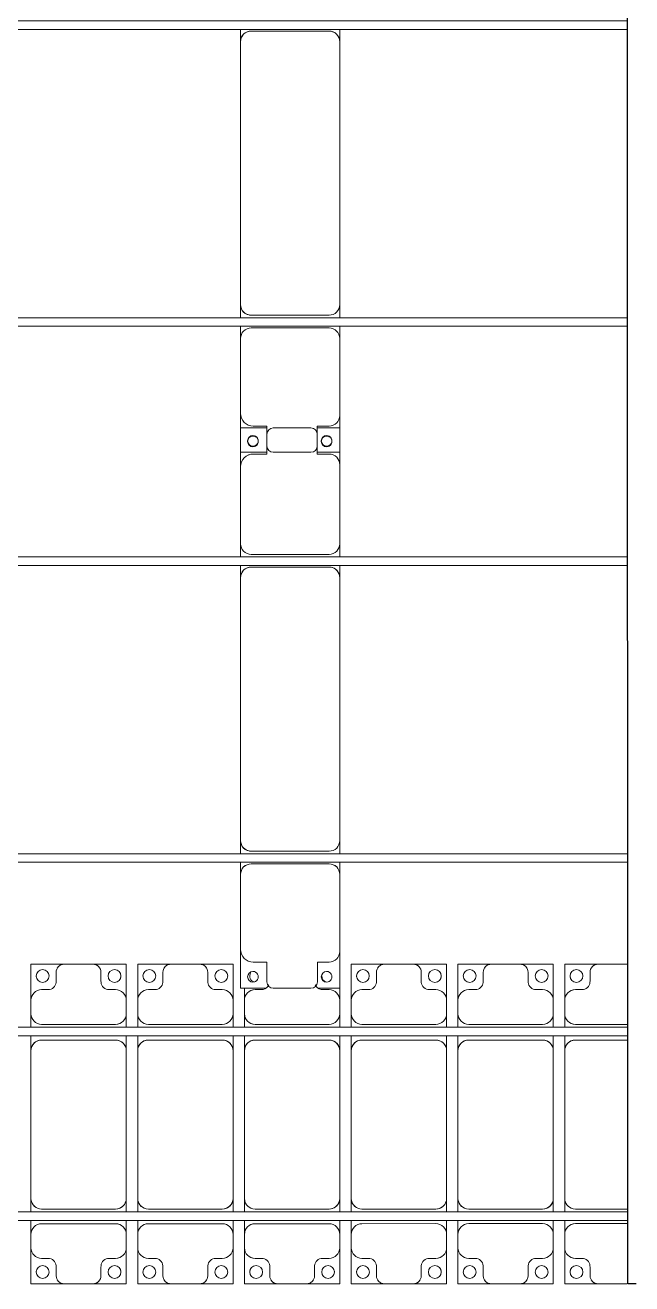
# Model space of a CAD drawing. Header units: millimetres. Extents: x -496478 to -186190, y -204059 to -87354.
# Drawn here: x -301981 to -299141, y -189714 to -183820 of the extents above; entities that cross this region are included whole.
import ezdxf

# ---------------------------------------------------------------- set-up
doc = ezdxf.new("R2010")
doc.units = ezdxf.units.MM
for name, color, linetype, lineweight in [('A-DETL-MBND', 5, 'Continuous', 9), ('A-GENM', 13, 'Continuous', 9), ('S-BEAM', 12, 'Continuous', 9)]:
    doc.layers.add(name, color=color, linetype=linetype, lineweight=lineweight)

# ---------------------------------------------------------------- blocks, each defined once
blk = doc.blocks.new('Dai phaodi lai - DẢI PHAO ĐI LẠI-19865-BỐ TRÍ KHUNG KẾT CẤU BÈ PIN 01')
at = {"layer": 'A-DETL-MBND', "color": 8}
for p, q in [((28776.8, 748.4), (28933.1, 748.4)), ((28776.8, 579.3), (28776.8, 748.4)), ((28895.1, 710.4), (28895.1, 670.7)), ((29066.9, 748.4), (28933.1, 748.4)), ((29066.9, 748.4), (29223.2, 748.4)), ((29104.9, 670.7), (29104.9, 710.4)), ((29223.2, 748.4), (29223.2, 579.3)), ((29276.8, 748.4), (29433.1, 748.4)), ((29276.8, 579.3), (29276.8, 748.4)), ((29395.1, 710.4), (29395.1, 670.7)), ((29566.9, 748.4), (29433.1, 748.4)), ((29566.9, 748.4), (29723.2, 748.4)), ((29604.9, 670.7), (29604.9, 710.4)), ((29723.2, 748.4), (29723.2, 579.3)), ((30276.8, 748.4), (30433.1, 748.4)), ((30276.8, 579.3), (30276.8, 748.4)), ((30395.1, 710.4), (30395.1, 670.7)), ((30566.9, 748.4), (30433.1, 748.4)), ((30566.9, 748.4), (30723.2, 748.4)), ((30604.9, 670.7), (30604.9, 710.4)), ((30723.2, 748.4), (30723.2, 579.3)), ((30776.8, 748.4), (30933.1, 748.4)), ((30776.8, 579.3), (30776.8, 748.4)), ((30895.1, 710.4), (30895.1, 670.7)), ((31066.9, 748.4), (30933.1, 748.4)), ((31066.9, 748.4), (31223.2, 748.4)), ((31104.9, 670.7), (31104.9, 710.4)), ((31223.2, 748.4), (31223.2, 579.3)), ((31276.8, 748.4), (31433.1, 748.4)), ((31276.8, 579.3), (31276.8, 748.4)), ((31395.1, 710.4), (31395.1, 670.7)), ((31566.9, 748.4), (31433.1, 748.4)), ((28864.3, 629.3), (28826.8, 629.3)), ((29173.2, 629.3), (29135.7, 629.3)), ((29364.3, 629.3), (29326.8, 629.3)), ((29673.2, 629.3), (29635.7, 629.3)), ((29776.8, 579.3), (29776.8, 637.1)), ((29864.3, 629.3), (29826.8, 629.3)), ((30173.2, 629.3), (30135.7, 629.3)), ((30223.2, 636.2), (30223.2, 579.3)), ((30364.3, 629.3), (30326.8, 629.3)), ((30673.2, 629.3), (30635.7, 629.3)), ((30864.3, 629.3), (30826.8, 629.3)), ((31173.2, 629.3), (31135.7, 629.3)), ((31364.3, 629.3), (31326.8, 629.3)), ((28776.8, 579.3), (28776.8, 516.7)), ((29223.2, 516.7), (29223.2, 579.3)), ((29276.8, 579.3), (29276.8, 516.7)), ((29723.2, 516.7), (29723.2, 579.3)), ((29776.8, 579.3), (29776.8, 516.7)), ((30223.2, 516.7), (30223.2, 579.3)), ((30276.8, 579.3), (30276.8, 516.7)), ((30723.2, 516.7), (30723.2, 579.3)), ((30776.8, 579.3), (30776.8, 516.7)), ((31223.2, 516.7), (31223.2, 579.3)), ((31276.8, 579.3), (31276.8, 516.7)), ((28776.8, 453.5), (28776.8, 516.7)), ((29223.2, 516.7), (29223.2, 453.5)), ((29276.8, 453.5), (29276.8, 516.7)), ((29723.2, 516.7), (29723.2, 453.5)), ((29776.8, 453.5), (29776.8, 516.7)), ((30223.2, 516.7), (30223.2, 453.5)), ((30276.8, 453.5), (30276.8, 516.7)), ((30723.2, 516.7), (30723.2, 453.5)), ((30776.8, 453.5), (30776.8, 516.7)), ((31223.2, 516.7), (31223.2, 453.5)), ((31276.8, 453.5), (31276.8, 516.7)), ((28776.8, 343.3), (28776.8, 413.5)), ((28826.8, 466.7), (29173.2, 466.7)), ((29223.2, 413.5), (29223.2, 343.3)), ((29276.8, 343.3), (29276.8, 413.5)), ((29326.8, 466.7), (29673.2, 466.7)), ((29723.2, 413.5), (29723.2, 343.3)), ((29776.8, 343.3), (29776.8, 413.5)), ((29826.8, 466.7), (30173.2, 466.7)), ((30223.2, 413.5), (30223.2, 343.3)), ((30276.8, 343.3), (30276.8, 413.5)), ((30326.8, 466.7), (30673.2, 466.7)), ((30723.2, 413.5), (30723.2, 343.3)), ((30776.8, 343.3), (30776.8, 413.5)), ((30826.8, 466.7), (31173.2, 466.7)), ((31223.2, 413.5), (31223.2, 343.3)), ((31276.8, 343.3), (31276.8, 413.5)), ((31326.8, 466.7), (31571.5, 466.7)), ((29173.2, 393.3), (28826.8, 393.3)), ((29673.2, 393.3), (29326.8, 393.3)), ((30173.2, 393.3), (29826.8, 393.3)), ((30673.2, 393.3), (30326.8, 393.3)), ((31173.2, 393.3), (30826.8, 393.3)), ((31571.5, 393.3), (31326.8, 393.3)), ((28776.8, 343.3), (28776.8, -348.3)), ((29223.2, -348.3), (29223.2, 343.3)), ((29276.8, 343.3), (29276.8, -348.3)), ((29723.2, -348.3), (29723.2, 343.3)), ((29776.8, 343.3), (29776.8, -348.3)), ((30223.2, -348.3), (30223.2, 343.3)), ((30276.8, 343.3), (30276.8, -348.3)), ((30723.2, -348.3), (30723.2, 343.3)), ((30776.8, 343.3), (30776.8, -348.3)), ((31223.2, -348.3), (31223.2, 343.3)), ((31276.8, 343.3), (31276.8, -348.3)), ((28776.8, -411.5), (28776.8, -348.3)), ((29223.2, -348.3), (29223.2, -411.5)), ((29276.8, -411.5), (29276.8, -348.3)), ((29723.2, -348.3), (29723.2, -411.5)), ((29776.8, -411.5), (29776.8, -348.3)), ((30223.2, -348.3), (30223.2, -411.5)), ((30276.8, -411.5), (30276.8, -348.3)), ((30723.2, -348.3), (30723.2, -411.5)), ((30776.8, -411.5), (30776.8, -348.3)), ((31223.2, -348.3), (31223.2, -411.5)), ((31276.8, -411.5), (31276.8, -348.3)), ((28826.8, -398.3), (29173.2, -398.3)), ((29326.8, -398.3), (29673.2, -398.3)), ((29826.8, -398.3), (30173.2, -398.3)), ((30326.8, -398.3), (30673.2, -398.3)), ((30826.8, -398.3), (31173.2, -398.3)), ((31326.8, -398.3), (31571.5, -398.3)), ((28776.8, -514.3), (28776.8, -451.5)), ((29173.2, -466.7), (28826.8, -466.7)), ((29223.2, -451.5), (29223.2, -514.3)), ((29276.8, -514.3), (29276.8, -451.5)), ((29673.2, -466.7), (29326.8, -466.7)), ((29723.2, -451.5), (29723.2, -514.3)), ((29776.8, -514.3), (29776.8, -451.5)), ((30173.2, -466.7), (29826.8, -466.7)), ((30223.2, -451.5), (30223.2, -514.3)), ((30276.8, -514.3), (30276.8, -451.5)), ((30673.2, -466.7), (30326.8, -466.7)), ((30723.2, -451.5), (30723.2, -514.3)), ((30776.8, -514.3), (30776.8, -451.5)), ((31173.2, -466.7), (30826.8, -466.7)), ((31223.2, -451.5), (31223.2, -514.3)), ((31276.8, -514.3), (31276.8, -451.5)), ((31571.5, -466.7), (31326.8, -466.7)), ((28776.8, -516.7), (28776.8, -579.3)), ((29223.2, -579.3), (29223.2, -516.7)), ((29276.8, -516.7), (29276.8, -579.3)), ((29723.2, -579.3), (29723.2, -516.7)), ((29776.8, -516.7), (29776.8, -579.3)), ((30223.2, -579.3), (30223.2, -516.7)), ((30276.8, -516.7), (30276.8, -579.3)), ((30723.2, -579.3), (30723.2, -516.7)), ((30776.8, -516.7), (30776.8, -579.3)), ((31223.2, -579.3), (31223.2, -516.7)), ((31276.8, -516.7), (31276.8, -579.3)), ((28776.8, -748.4), (28776.8, -579.3)), ((29223.2, -579.3), (29223.2, -748.4)), ((29276.8, -748.4), (29276.8, -579.3)), ((29723.2, -579.3), (29723.2, -748.4)), ((29776.8, -748.4), (29776.8, -579.3)), ((30223.2, -579.3), (30223.2, -748.4)), ((30276.8, -748.4), (30276.8, -579.3)), ((30723.2, -579.3), (30723.2, -748.4)), ((30776.8, -748.4), (30776.8, -579.3)), ((31223.2, -579.3), (31223.2, -748.4)), ((31276.8, -748.4), (31276.8, -579.3)), ((28826.8, -629.3), (28864.3, -629.3)), ((29135.7, -629.3), (29173.2, -629.3)), ((29326.8, -629.3), (29364.3, -629.3)), ((29635.7, -629.3), (29673.2, -629.3)), ((29826.8, -629.3), (29864.3, -629.3)), ((30135.7, -629.3), (30173.2, -629.3)), ((30326.8, -629.3), (30364.3, -629.3)), ((30635.7, -629.3), (30673.2, -629.3)), ((30826.8, -629.3), (30864.3, -629.3)), ((31135.7, -629.3), (31173.2, -629.3)), ((31326.8, -629.3), (31364.3, -629.3)), ((28895.1, -670.7), (28895.1, -710.4)), ((29104.9, -710.4), (29104.9, -670.7)), ((29395.1, -670.7), (29395.1, -710.4)), ((29604.9, -710.4), (29604.9, -670.7)), ((29895.1, -670.7), (29895.1, -710.4)), ((30104.9, -710.4), (30104.9, -670.7)), ((30395.1, -670.7), (30395.1, -710.4)), ((30604.9, -710.4), (30604.9, -670.7)), ((30895.1, -670.7), (30895.1, -710.4)), ((31104.9, -710.4), (31104.9, -670.7)), ((31395.1, -670.7), (31395.1, -710.4)), ((28933.1, -748.4), (28776.8, -748.4)), ((28933.1, -748.4), (29066.9, -748.4)), ((29223.2, -748.4), (29066.9, -748.4)), ((29433.1, -748.4), (29276.8, -748.4)), ((29433.1, -748.4), (29566.9, -748.4)), ((29723.2, -748.4), (29566.9, -748.4)), ((29933.1, -748.4), (29776.8, -748.4)), ((29933.1, -748.4), (30066.9, -748.4)), ((30223.2, -748.4), (30066.9, -748.4)), ((30433.1, -748.4), (30276.8, -748.4)), ((30433.1, -748.4), (30566.9, -748.4)), ((30723.2, -748.4), (30566.9, -748.4)), ((30933.1, -748.4), (30776.8, -748.4)), ((30933.1, -748.4), (31066.9, -748.4)), ((31223.2, -748.4), (31066.9, -748.4)), ((31433.1, -748.4), (31276.8, -748.4)), ((31433.1, -748.4), (31566.9, -748.4))]:
    blk.add_line(p, q, dxfattribs=at)
for centre, radius, start, end in [((28831.6, 693.3), 30, 90, 270), ((28831.6, 693.3), 30, 270, 90), ((28933.1, 710.4), 38, 90, 180), ((28933.1, 710.4), 38, 90, 150), ((29066.9, 710.4), 38, 360, 90), ((29066.9, 710.4), 38, 30, 90), ((29168.4, 693.3), 30, 90, 270), ((29168.4, 693.3), 30, 270, 90), ((29331.6, 693.3), 30, 90, 270), ((29331.6, 693.3), 30, 270, 90), ((29433.1, 710.4), 38, 90, 180), ((29433.1, 710.4), 38, 90, 150), ((29566.9, 710.4), 38, 360, 90), ((29566.9, 710.4), 38, 30, 90), ((29668.4, 693.3), 30, 90, 270), ((29668.4, 693.3), 30, 270, 90), ((29831.6, 693.3), 30, 150, 255), ((30331.6, 693.3), 30, 90, 270), ((30331.6, 693.3), 30, 270, 90), ((30433.1, 710.4), 38, 90, 180), ((30433.1, 710.4), 38, 90, 150), ((30566.9, 710.4), 38, 360, 90), ((30566.9, 710.4), 38, 30, 90), ((30668.4, 693.3), 30, 90, 270), ((30668.4, 693.3), 30, 270, 90), ((30831.6, 693.3), 30, 90, 270), ((30831.6, 693.3), 30, 270, 90), ((30933.1, 710.4), 38, 90, 180), ((30933.1, 710.4), 38, 90, 150), ((31066.9, 710.4), 38, 0, 90), ((31066.9, 710.4), 38, 30, 90), ((31168.4, 693.3), 30, 90, 270), ((31168.4, 693.3), 30, 270, 90), ((31331.6, 693.3), 30, 90, 270), ((31331.6, 693.3), 30, 270, 90), ((31433.1, 710.4), 38, 90, 180), ((31433.1, 710.4), 38, 90, 150), ((28831.6, 693.3), 30, 180, 195), ((28855.2, 668.2), 40, 283.18854, 3.50807), ((29144.8, 668.2), 40, 176.49193, 256.81146), ((29168.4, 693.3), 30, 345, 0), ((29331.6, 693.3), 30, 180, 195), ((29355.2, 668.2), 40, 283.18854, 3.50807), ((29644.8, 668.2), 40, 176.49193, 256.81146), ((29668.4, 693.3), 30, 345, 0), ((29831.6, 693.3), 30, 180, 195), ((29855.2, 668.2), 40, 283.18854, 335.26297), ((30144.8, 668.2), 40, 204.73703, 256.81146), ((30168.4, 693.3), 30, 180, 255), ((30331.6, 693.3), 30, 180, 195), ((30355.2, 668.2), 40, 283.18854, 3.50807), ((30644.8, 668.2), 40, 176.49193, 256.81146), ((30668.4, 693.3), 30, 345, 0), ((30831.6, 693.3), 30, 180, 195), ((30855.2, 668.2), 40, 283.18854, 3.50807), ((31144.8, 668.2), 40, 176.49193, 256.81146), ((31168.4, 693.3), 30, 345, 0), ((31331.6, 693.3), 30, 180, 195), ((31355.2, 668.2), 40, 283.18854, 3.50807), ((28826.8, 579.3), 50, 90, 180), ((28826.8, 579.3), 50, 90, 135), ((29173.2, 579.3), 50, 360, 90), ((29173.2, 579.3), 50, 45, 90), ((29326.8, 579.3), 50, 90, 180), ((29326.8, 579.3), 50, 90, 135), ((29673.2, 579.3), 50, 360, 90), ((29673.2, 579.3), 50, 45, 90), ((29826.8, 579.3), 50, 90, 180), ((29826.8, 579.3), 50, 90, 135), ((30173.2, 579.3), 50, 360, 90), ((30173.2, 579.3), 50, 45, 90), ((30326.8, 579.3), 50, 90, 180), ((30326.8, 579.3), 50, 90, 135), ((30673.2, 579.3), 50, 360, 90), ((30673.2, 579.3), 50, 45, 90), ((30826.8, 579.3), 50, 90, 180), ((30826.8, 579.3), 50, 90, 135), ((31173.2, 579.3), 50, 0, 90), ((31173.2, 579.3), 50, 45, 90), ((31326.8, 579.3), 50, 90, 180), ((31326.8, 579.3), 50, 90, 135), ((28826.8, 516.7), 50, 180, 270), ((28826.8, 516.7), 50, 225, 270), ((29173.2, 516.7), 50, 270, 360), ((29173.2, 516.7), 50, 270, 315), ((29326.8, 516.7), 50, 180, 270), ((29326.8, 516.7), 50, 225, 270), ((29673.2, 516.7), 50, 270, 0), ((29673.2, 516.7), 50, 270, 315), ((29826.8, 516.7), 50, 180, 270), ((29826.8, 516.7), 50, 225, 270), ((30173.2, 516.7), 50, 270, 360), ((30173.2, 516.7), 50, 270, 315), ((30326.8, 516.7), 50, 180, 270), ((30326.8, 516.7), 50, 225, 270), ((30673.2, 516.7), 50, 270, 0), ((30673.2, 516.7), 50, 270, 315), ((30826.8, 516.7), 50, 180, 270), ((30826.8, 516.7), 50, 225, 270), ((31173.2, 516.7), 50, 270, 360), ((31173.2, 516.7), 50, 270, 315), ((31326.8, 516.7), 50, 180, 270), ((31326.8, 516.7), 50, 225, 270), ((28826.8, 343.3), 50, 90, 180), ((28826.8, 343.3), 50, 105, 180), ((29173.2, 343.3), 50, 360, 90), ((29173.2, 343.3), 50, 30, 75), ((29326.8, 343.3), 50, 90, 180), ((29326.8, 343.3), 50, 105, 180), ((29673.2, 343.3), 50, 360, 90), ((29673.2, 343.3), 50, 30, 75), ((29826.8, 343.3), 50, 90, 180), ((29826.8, 343.3), 50, 105, 180), ((30173.2, 343.3), 50, 360, 90), ((30173.2, 343.3), 50, 30, 75), ((30326.8, 343.3), 50, 90, 180), ((30326.8, 343.3), 50, 105, 180), ((30673.2, 343.3), 50, 360, 90), ((30673.2, 343.3), 50, 30, 75), ((30826.8, 343.3), 50, 90, 180), ((30826.8, 343.3), 50, 105, 180), ((31173.2, 343.3), 50, 360, 90), ((31173.2, 343.3), 50, 30, 75), ((31326.8, 343.3), 50, 90, 180), ((31326.8, 343.3), 50, 105, 180), ((28826.8, -348.3), 50, 180, 270), ((29173.2, -348.3), 50, 270, 360), ((29326.8, -348.3), 50, 180, 270), ((29673.2, -348.3), 50, 270, 360), ((29826.8, -348.3), 50, 180, 270), ((30173.2, -348.3), 50, 270, 360), ((30326.8, -348.3), 50, 180, 270), ((30673.2, -348.3), 50, 270, 360), ((30826.8, -348.3), 50, 180, 270), ((31173.2, -348.3), 50, 270, 0), ((31326.8, -348.3), 50, 180, 270), ((28826.8, -348.3), 50, 195, 240), ((29173.2, -348.3), 50, 270, 345), ((29326.8, -348.3), 50, 195, 240), ((29673.2, -348.3), 50, 270, 345), ((29826.8, -348.3), 50, 195, 240), ((30173.2, -348.3), 50, 270, 345), ((30326.8, -348.3), 50, 195, 240), ((30673.2, -348.3), 50, 270, 345), ((30826.8, -348.3), 50, 195, 240), ((31173.2, -348.3), 50, 270, 345), ((31326.8, -348.3), 50, 195, 240), ((28826.8, -516.7), 50, 90, 180), ((28826.8, -516.7), 50, 90, 135), ((29173.2, -516.7), 50, 0, 90), ((29173.2, -516.7), 50, 45, 90), ((29326.8, -516.7), 50, 90, 180), ((29326.8, -516.7), 50, 90, 135), ((29673.2, -516.7), 50, 360, 90), ((29673.2, -516.7), 50, 45, 90), ((29826.8, -516.7), 50, 90, 180), ((29826.8, -516.7), 50, 90, 135), ((30173.2, -516.7), 50, 0, 90), ((30173.2, -516.7), 50, 45, 90), ((30326.8, -516.7), 50, 90, 180), ((30326.8, -516.7), 50, 90, 135), ((30673.2, -516.7), 50, 360, 90), ((30673.2, -516.7), 50, 45, 90), ((30826.8, -516.7), 50, 90, 180), ((30826.8, -516.7), 50, 90, 135), ((31173.2, -516.7), 50, 360, 90), ((31173.2, -516.7), 50, 45, 90), ((31326.8, -516.7), 50, 90, 180), ((31326.8, -516.7), 50, 90, 135), ((28826.8, -579.3), 50, 180, 270), ((29173.2, -579.3), 50, 270, 360), ((29326.8, -579.3), 50, 180, 270), ((29673.2, -579.3), 50, 270, 360), ((29826.8, -579.3), 50, 180, 270), ((30173.2, -579.3), 50, 270, 360), ((30326.8, -579.3), 50, 180, 270), ((30673.2, -579.3), 50, 270, 360), ((30826.8, -579.3), 50, 180, 270), ((31173.2, -579.3), 50, 270, 360), ((31326.8, -579.3), 50, 180, 270), ((28826.8, -579.3), 50, 225, 270), ((28855.2, -668.2), 40, 356.49193, 76.81146), ((29144.8, -668.2), 40, 103.18854, 183.50807), ((29173.2, -579.3), 50, 270, 315), ((29326.8, -579.3), 50, 225, 270), ((29355.2, -668.2), 40, 356.49193, 76.81146), ((29644.8, -668.2), 40, 103.18854, 183.50807), ((29673.2, -579.3), 50, 270, 315), ((29826.8, -579.3), 50, 225, 270), ((29855.2, -668.2), 40, 356.49193, 76.81146), ((30144.8, -668.2), 40, 103.18854, 183.50807), ((30173.2, -579.3), 50, 270, 315), ((30326.8, -579.3), 50, 225, 270), ((30355.2, -668.2), 40, 356.49193, 76.81146), ((30644.8, -668.2), 40, 103.18854, 183.50807), ((30673.2, -579.3), 50, 270, 315), ((30826.8, -579.3), 50, 225, 270), ((30855.2, -668.2), 40, 356.49193, 76.81146), ((31144.8, -668.2), 40, 103.18854, 183.50807), ((31173.2, -579.3), 50, 270, 315), ((31326.8, -579.3), 50, 225, 270), ((31355.2, -668.2), 40, 356.49193, 76.81146), ((28831.6, -693.3), 30, 90, 270), ((28831.6, -693.3), 30, 165, 180), ((28831.6, -693.3), 30, 270, 90), ((29168.4, -693.3), 30, 90, 270), ((29168.4, -693.3), 30, 270, 90), ((29168.4, -693.3), 30, 360, 15), ((29331.6, -693.3), 30, 90, 270), ((29331.6, -693.3), 30, 165, 180), ((29331.6, -693.3), 30, 270, 90), ((29668.4, -693.3), 30, 90, 270), ((29668.4, -693.3), 30, 270, 90), ((29668.4, -693.3), 30, 360, 15), ((29831.6, -693.3), 30, 90, 270), ((29831.6, -693.3), 30, 165, 180), ((29831.6, -693.3), 30, 270, 90), ((30168.4, -693.3), 30, 90, 270), ((30168.4, -693.3), 30, 270, 90), ((30168.4, -693.3), 30, 360, 15), ((30331.6, -693.3), 30, 90, 270), ((30331.6, -693.3), 30, 165, 180), ((30331.6, -693.3), 30, 270, 90), ((30668.4, -693.3), 30, 90, 270), ((30668.4, -693.3), 30, 270, 90), ((30668.4, -693.3), 30, 360, 15), ((30831.6, -693.3), 30, 90, 270), ((30831.6, -693.3), 30, 165, 180), ((30831.6, -693.3), 30, 270, 90), ((31168.4, -693.3), 30, 90, 270), ((31168.4, -693.3), 30, 270, 90), ((31168.4, -693.3), 30, 360, 15), ((31331.6, -693.3), 30, 90, 270), ((31331.6, -693.3), 30, 165, 180), ((31331.6, -693.3), 30, 270, 90), ((28933.1, -710.4), 38, 180, 270), ((28933.1, -710.4), 38, 210, 270), ((29066.9, -710.4), 38, 270, 0), ((29066.9, -710.4), 38, 270, 330), ((29433.1, -710.4), 38, 180, 270), ((29433.1, -710.4), 38, 210, 270), ((29566.9, -710.4), 38, 270, 360), ((29566.9, -710.4), 38, 270, 330), ((29933.1, -710.4), 38, 180, 270), ((29933.1, -710.4), 38, 210, 270), ((30066.9, -710.4), 38, 270, 360), ((30066.9, -710.4), 38, 270, 330), ((30433.1, -710.4), 38, 180, 270), ((30433.1, -710.4), 38, 210, 270), ((30566.9, -710.4), 38, 270, 360), ((30566.9, -710.4), 38, 270, 330), ((30933.1, -710.4), 38, 180, 270), ((30933.1, -710.4), 38, 210, 270), ((31066.9, -710.4), 38, 270, 360), ((31066.9, -710.4), 38, 270, 330), ((31433.1, -710.4), 38, 180, 270), ((31433.1, -710.4), 38, 210, 270)]:
    blk.add_arc(centre, radius, start, end, dxfattribs=at)
blk = doc.blocks.new('Dầm C52 - Dầm C52-24761-BỐ TRÍ KHUNG KẾT CẤU BÈ PIN 01')
at = {"layer": 'S-BEAM', "color": 1}
for p, q in [((-11560, 20), (-5600, 20)), ((-5600, -20), (-11560, -20))]:
    blk.add_line(p, q, dxfattribs=at)
blk = doc.blocks.new('Dầm C52 - Dầm C52-20216-BỐ TRÍ KHUNG KẾT CẤU BÈ PIN 01')
at = {"layer": 'S-BEAM', "color": 1}
for p, q in [((-11383.1, 20), (-5423.1, 20)), ((-5423.1, -20), (-11383.1, -20))]:
    blk.add_line(p, q, dxfattribs=at)
blk = doc.blocks.new('Dai phao do pin - DẢI PHAO ĐỠ PIN-V90-BỐ TRÍ KHUNG KẾT CẤU BÈ PIN 01')
at = {"layer": 'A-DETL-MBND', "color": 8}
for p, q in [((-1312.2, 241.6), (-1129.7, 241.6)), ((-1312.2, 121.7), (-1312.2, 241.6)), ((-1312.2, 241.6), (-1312.2, 222)), ((-779.7, 241.6), (-1129.7, 241.6)), ((-779.7, 241.6), (-722, 241.6)), ((-682, 241.6), (-620.3, 241.6)), ((610.3, 241.6), (-620.3, 241.6)), ((610.3, 241.6), (668, 241.6)), ((708, 241.6), (769.7, 241.6)), ((1129.7, 241.6), (769.7, 241.6)), ((1129.7, 241.6), (1312.2, 241.6)), ((1197.8, 241.6), (1376.4, 241.6)), ((1197.8, 118.2), (1197.8, 241.6)), ((1312.2, 241.6), (1312.2, 118.2)), ((1730.3, 241.6), (1380.3, 241.6)), ((1730.3, 241.6), (1788, 241.6)), ((1828, 241.6), (1889.7, 241.6)), ((3120.3, 241.6), (1889.7, 241.6)), ((3120.3, 241.6), (3178, 241.6)), ((-1189.7, 181.6), (-1189.7, 118.2)), ((-729.7, -173.4), (-729.7, 191.6)), ((-670.3, 191.6), (-670.3, -173.4)), ((660.3, -173.4), (660.3, 191.6)), ((719.7, 191.6), (719.7, -173.4)), ((1189.7, 118.2), (1189.7, 181.6)), ((1320.3, 181.6), (1320.3, 118.2)), ((1780.3, -173.4), (1780.3, 191.6)), ((1839.7, 191.6), (1839.7, -173.4)), ((3170.3, -173.4), (3170.3, 191.6)), ((-1189.7, 118.2), (-1282.2, 118.2)), ((1282.2, 118.2), (1189.7, 118.2)), ((1320.3, 118.2), (1227.8, 118.2)), ((-1312.2, 88.2), (-1312.2, -88.2)), ((1197.8, 88.2), (1197.8, -88.2)), ((1312.2, -88.2), (1312.2, 88.2)), ((-1312.2, -223.4), (-1312.2, -121.7)), ((-1282.2, -118.2), (-1189.7, -118.2)), ((-1189.7, -118.2), (-1189.7, -173.4)), ((1189.7, -173.4), (1189.7, -118.2)), ((1189.7, -118.2), (1282.2, -118.2)), ((1197.8, -223.4), (1197.8, -118.2)), ((1227.8, -118.2), (1320.3, -118.2)), ((1312.2, -118.2), (1312.2, -223.4)), ((1320.3, -118.2), (1320.3, -173.4)), ((-1139.7, -223.4), (-1312.2, -223.4)), ((-1139.7, -223.4), (-779.7, -223.4)), ((-722, -223.4), (-779.7, -223.4)), ((-620.3, -223.4), (-682, -223.4)), ((-620.3, -223.4), (610.3, -223.4)), ((668, -223.4), (610.3, -223.4)), ((769.7, -223.4), (708, -223.4)), ((769.7, -223.4), (1139.7, -223.4)), ((1312.2, -223.4), (1139.7, -223.4)), ((1370.3, -223.4), (1197.8, -223.4)), ((1370.3, -223.4), (1730.3, -223.4)), ((1788, -223.4), (1730.3, -223.4)), ((1889.7, -223.4), (1828, -223.4)), ((1889.7, -223.4), (3120.3, -223.4)), ((3178, -223.4), (3120.3, -223.4))]:
    blk.add_line(p, q, dxfattribs=at)
for centre, radius, start, end in [((-1129.7, 181.6), 60, 90, 180), ((-779.7, 191.6), 50, 360, 90), ((-620.3, 191.6), 50, 90, 180), ((-620.3, 191.6), 50, 105, 180), ((610.3, 191.6), 50, 360, 90), ((610.3, 191.6), 50, 15, 90), ((769.7, 191.6), 50, 90, 180), ((1129.7, 181.6), 60, 360, 90), ((1380.3, 181.6), 60, 90, 180), ((1730.3, 191.6), 50, 360, 90), ((1889.7, 191.6), 50, 90, 180), ((1889.7, 191.6), 50, 105, 180), ((3120.3, 191.6), 50, 360, 90), ((3120.3, 191.6), 50, 15, 90), ((-1258.6, 183.2), 25, 0, 180), ((-1258.6, 183.2), 25, 180, 0), ((-1129.7, 181.6), 60, 135, 180), ((-779.7, 191.6), 50, 360, 45), ((769.7, 191.6), 50, 135, 180), ((1129.7, 181.6), 60, 360, 45), ((1248.6, 183.2), 25, 0, 180), ((1248.6, 183.2), 25, 180, 0), ((1251.4, 183.2), 25, 0, 180), ((1251.4, 183.2), 25, 180, 0), ((1251.4, 183.2), 25, 180, 195), ((1380.3, 181.6), 60, 135, 180), ((1730.3, 191.6), 50, 360, 45), ((-1282.2, 88.2), 30, 90, 180), ((1227.8, 88.2), 30, 90, 180), ((1282.2, 88.2), 30, 360, 90), ((-1282.2, 88.2), 30, 105, 120), ((-1282.2, -88.2), 30, 180, 270), ((-1282.2, -88.2), 30, 240, 255), ((1227.8, -88.2), 30, 180, 270), ((1282.2, -88.2), 30, 270, 360), ((-1258.6, -161.8), 25, 0, 180), ((-1258.6, -161.8), 25, 180, 0), ((-1139.7, -173.4), 50, 180, 270), ((-1139.7, -173.4), 50, 180, 225), ((-779.7, -173.4), 50, 270, 360), ((-779.7, -173.4), 50, 315, 360), ((-620.3, -173.4), 50, 180, 270), ((-620.3, -173.4), 50, 180, 270), ((610.3, -173.4), 50, 270, 360), ((610.3, -173.4), 50, 285, 360), ((769.7, -173.4), 50, 180, 270), ((769.7, -173.4), 50, 180, 225), ((1139.7, -173.4), 50, 270, 360), ((1139.7, -173.4), 50, 315, 360), ((1248.6, -161.8), 25, 0, 180), ((1248.6, -161.8), 25, 180, 0), ((1251.4, -161.8), 25, 0, 180), ((1251.4, -161.8), 25, 120, 180), ((1251.4, -161.8), 25, 180, 0), ((1251.4, -161.8), 25, 75, 105), ((1248.6, -161.8), 25, 75, 90), ((1248.6, -161.8), 25, 30, 45), ((1248.6, -161.8), 25, 360, 15), ((1370.3, -173.4), 50, 180, 270), ((1370.3, -173.4), 50, 180, 225), ((1730.3, -173.4), 50, 270, 360), ((1730.3, -173.4), 50, 315, 360), ((1889.7, -173.4), 50, 180, 270), ((1889.7, -173.4), 50, 180, 270), ((3120.3, -173.4), 50, 270, 360), ((3120.3, -173.4), 50, 285, 360), ((-1258.6, -161.8), 25, 270, 285)]:
    blk.add_arc(centre, radius, start, end, dxfattribs=at)
blk = doc.blocks.new('Dầm C52 - Hộp 40x60-24824-BỐ TRÍ KHUNG KẾT CẤU BÈ PIN 01')
at = {"layer": 'S-BEAM', "color": 3, "lineweight": 25}
for p, q in [((-47216, -20), (-47216, 20)), ((-47216, 20), (47216, 20))]:
    blk.add_line(p, q, dxfattribs=at)
blk = doc.blocks.new('HOBANMONG_BEPIN 1_rvt-1-BỐ TRÍ KHUNG KẾT CẤU BÈ PIN 01')
at = {"layer": 'A-GENM', "lineweight": 9}
for name, p, rotation in [('Dai phao do pin - DẢI PHAO ĐỠ PIN-V90-BỐ TRÍ KHUNG KẾT CẤU BÈ PIN 01', (-300731.5, -187017.6), 90.00075860989342), ('Dai phaodi lai - DẢI PHAO ĐI LẠI-19865-BỐ TRÍ KHUNG KẾT CẤU BÈ PIN 01', (-330731.4, -188966), 0.0007586099545854)]:
    blk.add_blockref(name, p, dxfattribs=dict(at, rotation=rotation))
at = {"layer": 'S-BEAM', "lineweight": 9}
for name, p, rotation in [('Dầm C52 - Hộp 40x60-24824-BỐ TRÍ KHUNG KẾT CẤU BÈ PIN 01', (-299140.6, -142498), 90.00075860989166), ('Dầm C52 - Dầm C52-24761-BỐ TRÍ KHUNG KẾT CẤU BÈ PIN 01', (-310720, -183819.7), 180.0007586094741), ('Dầm C52 - Dầm C52-24761-BỐ TRÍ KHUNG KẾT CẤU BÈ PIN 01', (-310720, -185209.7), 180.0007586094741), ('Dầm C52 - Dầm C52-24761-BỐ TRÍ KHUNG KẾT CẤU BÈ PIN 01', (-310720, -186329.7), 180.0007586094741), ('Dầm C52 - Dầm C52-24761-BỐ TRÍ KHUNG KẾT CẤU BÈ PIN 01', (-310720, -187719.7), 180.0007586094741), ('Dầm C52 - Dầm C52-20216-BỐ TRÍ KHUNG KẾT CẤU BÈ PIN 01', (-310543.1, -188532.2), 180.0007586094741), ('Dầm C52 - Dầm C52-20216-BỐ TRÍ KHUNG KẾT CẤU BÈ PIN 01', (-310543.1, -189397.2), 180.0007586094741)]:
    blk.add_blockref(name, p, dxfattribs=dict(at, rotation=rotation))

msp = doc.modelspace()

# ---------------------------------------------------------------- block references
at = {"lineweight": 5}
msp.add_blockref('HOBANMONG_BEPIN 1_rvt-1-BỐ TRÍ KHUNG KẾT CẤU BÈ PIN 01', (0, 0), dxfattribs=at)

doc.saveas('drawing.dxf')
